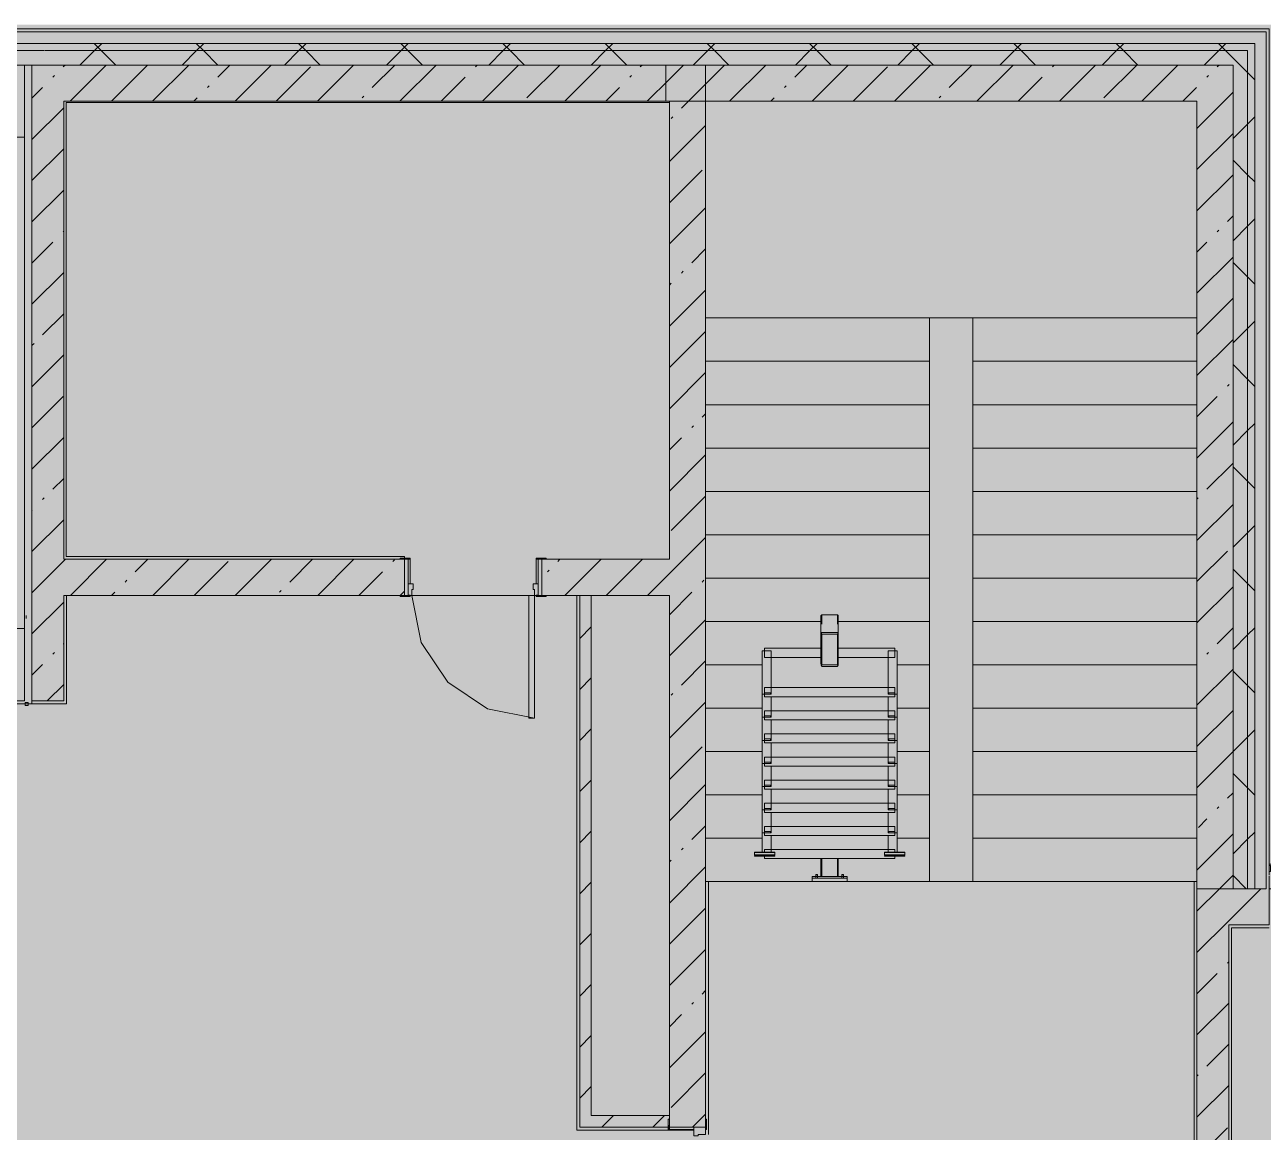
# Model space of a CAD drawing. Header units: millimetres. Extents: x -3817 to 677485, y -22715 to 103890.
# Drawn here: x 29601.9 to 29669.4, y 358.4 to 418.7 of the extents above; entities that cross this region are included whole.
import ezdxf

# ---------------------------------------------------------------- set-up
doc = ezdxf.new("R2010")
doc.units = ezdxf.units.MM
doc.layers.add('PDF _Геометрия', color=7, linetype='Continuous', true_color=0x1d1d1d)
doc.layers.add('PDF _Сплошная заливка', color=7, linetype='Continuous', true_color=0xffffff)

msp = doc.modelspace()

# ---------------------------------------------------------------- hatches: boundary and pattern name
at = {"layer": 'PDF _Сплошная заливка', "true_color": 0xd9d9d9, "transparency": 33554559}
for points in [[(29921.04, 201.109), (29921.04, 372.26), (29669.868, 372.325), (29669.868, 418.715), (29600.87, 418.715), (29600.87, 283.518), (29637.404, 283.518), (29637.404, 201.109), (29911.289, 201.109)], [(29668.506, 417.306), (29668.899, 417.306), (29668.899, 417.7), (29600.87, 417.7), (29600.87, 417.306), (29647.031, 417.306)], [(29667.718, 416.519), (29668.506, 416.519), (29668.506, 417.306), (29600.87, 417.306), (29600.87, 416.519), (29647.031, 416.519)], [(29637.011, 414.55), (29637.011, 416.519), (29602.288, 416.519), (29602.288, 414.55), (29617.669, 414.55)], [(29665.75, 414.55), (29665.75, 416.519), (29636.814, 416.519), (29636.814, 414.55), (29647.031, 414.55)], [(29665.75, 371.638), (29667.718, 371.638), (29667.718, 416.519), (29665.75, 416.519), (29665.75, 372.26)], [(29667.718, 371.638), (29668.506, 371.638), (29668.506, 416.519), (29667.718, 416.519), (29667.718, 372.26)], [(29602.988, 381.874), (29604.02, 381.874), (29604.02, 414.55), (29602.288, 414.55), (29602.288, 381.874)], [(29632.759, 358.647), (29632.759, 387.622), (29632.129, 387.622), (29632.129, 358.647), (29632.35, 358.647)]]:
    msp.add_hatch(color=254, dxfattribs=at).paths.add_polyline_path(points)
h = msp.add_hatch(color=254, dxfattribs=at)
h.paths.add_polyline_path([(29637.011, 339.12), (29638.979, 339.12), (29638.979, 347.23), (29637.011, 347.23), (29637.011, 345.911)], flags=0)
h.paths.add_polyline_path([(29637.011, 358.647), (29638.979, 358.647), (29638.979, 416.519), (29637.011, 416.519), (29637.011, 359.08)], flags=0)
h = msp.add_hatch(color=254, dxfattribs=at)
h.paths.add_polyline_path([(29632.35, 387.622), (29637.011, 387.622), (29637.011, 389.59), (29630.066, 389.59), (29630.066, 387.622), (29632.129, 387.622)], flags=0)
h.paths.add_polyline_path([(29617.669, 387.622), (29622.586, 387.622), (29622.586, 389.59), (29604.02, 389.59), (29604.02, 387.622)], flags=0)
at = {"layer": 'PDF _Сплошная заливка', "true_color": 0xcdcdcd, "transparency": 33554559}
h = msp.add_hatch(color=254, dxfattribs=at)
h.paths.add_polyline_path([(29629.672, 387.622), (29629.869, 387.622), (29629.869, 388.252), (29629.594, 388.252), (29629.672, 387.937)], flags=0)
h.paths.add_polyline_path([(29622.98, 387.622), (29623.059, 388.252), (29622.783, 388.252), (29622.783, 387.622)], flags=0)
at = {"layer": 'PDF _Сплошная заливка', "true_color": 0xd9d9d9, "transparency": 33554559}
h = msp.add_hatch(color=254, dxfattribs=at)
h.paths.add_polyline_path([(29726.929, 369.67), (29726.929, 371.638), (29695.67, 371.638), (29695.67, 369.67), (29720.436, 369.67)], flags=0)
h.paths.add_polyline_path([(29667.854, 369.67), (29669.687, 369.67), (29669.64, 371.638), (29667.482, 371.638), (29667.482, 369.67)], flags=0)
at = {"layer": 'PDF _Сплошная заливка', "true_color": 0xcdcdcd, "transparency": 33554559}
h = msp.add_hatch(color=254, dxfattribs=at)
h.paths.add_polyline_path([(29638.979, 347.23), (29638.979, 347.623), (29638.349, 347.702), (29638.349, 347.23)], flags=0)
h.paths.add_polyline_path([(29638.349, 358.174), (29638.586, 358.253), (29638.979, 358.253), (29638.979, 358.647), (29638.349, 358.647)], flags=0)

# ---------------------------------------------------------------- linework, layer by layer
at = {"layer": 'PDF _Геометрия', "color": 8, "lineweight": 9, "true_color": 0x737373}
for points in [[(29669.868, 372.977), (29669.687, 372.977), (29669.687, 372.898), (29669.765, 372.898), (29669.765, 372.583), (29669.687, 372.583), (29669.687, 372.382), (29669.687, 416.519), (29669.687, 418.33), (29669.687, 418.487), (29600.87, 418.487)], [(29668.899, 371.638), (29669.529, 371.638), (29669.529, 372.819), (29669.529, 372.843), (29669.529, 416.519), (29669.529, 417.7), (29669.529, 418.33), (29600.87, 418.33)], [(29668.506, 371.638), (29668.899, 371.638), (29668.899, 416.519), (29668.899, 417.306), (29668.899, 417.7), (29600.87, 417.7)], [(29604.908, 416.519), (29605.695, 417.306), (29606.089, 417.7)], [(29606.854, 416.519), (29606.067, 417.306), (29605.673, 417.7)], [(29610.475, 416.519), (29611.263, 417.306), (29611.656, 417.7)], [(29612.422, 416.519), (29611.634, 417.306), (29611.241, 417.7)], [(29616.043, 416.519), (29616.83, 417.306), (29617.224, 417.7)], [(29617.989, 416.519), (29617.202, 417.306), (29616.808, 417.7)], [(29621.61, 416.519), (29622.398, 417.306), (29622.791, 417.7)], [(29623.557, 416.519), (29622.77, 417.306), (29622.376, 417.7)], [(29627.178, 416.519), (29627.965, 417.306), (29628.359, 417.7)], [(29629.124, 416.519), (29628.337, 417.306), (29627.943, 417.7)], [(29632.745, 416.519), (29633.533, 417.306), (29633.927, 417.7)], [(29634.692, 416.519), (29633.905, 417.306), (29633.511, 417.7)], [(29638.313, 416.519), (29639.1, 417.306), (29639.494, 417.7)], [(29640.26, 416.519), (29639.472, 417.306), (29639.079, 417.7)], [(29643.881, 416.519), (29644.668, 417.306), (29645.062, 417.7)], [(29645.827, 416.519), (29645.04, 417.306), (29644.646, 417.7)], [(29649.448, 416.519), (29650.236, 417.306), (29650.629, 417.7)], [(29651.395, 416.519), (29650.607, 417.306), (29650.214, 417.7)], [(29655.016, 416.519), (29655.803, 417.306), (29656.197, 417.7)], [(29656.962, 416.519), (29656.175, 417.306), (29655.781, 417.7)], [(29660.583, 416.519), (29661.371, 417.306), (29661.764, 417.7)], [(29662.53, 416.519), (29661.743, 417.306), (29661.349, 417.7)], [(29666.151, 416.519), (29666.938, 417.306), (29667.332, 417.7)], [(29668.899, 415.717), (29668.506, 416.11), (29668.097, 416.519), (29667.31, 417.306), (29666.916, 417.7)], [(29602.964, 417.306), (29600.87, 417.306)], [(29665.75, 410.023), (29665.75, 414.55), (29665.75, 371.638), (29667.718, 371.638), (29667.718, 416.519), (29667.718, 371.638), (29668.506, 371.638), (29668.506, 416.519), (29668.506, 417.306), (29602.988, 417.306)], [(29600.87, 385.811), (29601.894, 385.811), (29601.894, 381.874), (29600.87, 381.874), (29601.894, 381.874), (29601.894, 412.582), (29600.87, 412.582), (29601.894, 412.582), (29601.894, 416.519), (29600.87, 416.519), (29667.718, 416.519), (29665.75, 416.519), (29636.814, 416.519), (29636.814, 414.55), (29665.75, 414.55), (29662.994, 414.55)], [(29638.979, 359.08), (29638.979, 416.519), (29637.011, 416.519), (29602.288, 416.519), (29602.288, 414.55), (29602.288, 381.874), (29604.02, 381.874), (29604.02, 387.622), (29622.35, 387.622)], [(29602.288, 412.897), (29602.288, 416.519)], [(29603.994, 416.414), (29604.098, 416.519)], [(29604.375, 414.55), (29606.343, 416.519)], [(29606.62, 414.55), (29608.588, 416.519)], [(29608.865, 414.55), (29610.833, 416.519)], [(29612.412, 415.853), (29613.078, 416.519)], [(29613.355, 414.55), (29615.323, 416.519)], [(29615.6, 414.55), (29617.464, 416.414)], [(29617.845, 414.55), (29619.813, 416.519)], [(29620.831, 415.291), (29622.058, 416.519)], [(29622.335, 414.55), (29624.303, 416.519)], [(29626.444, 416.414), (29626.537, 416.507)], [(29626.825, 414.55), (29628.793, 416.519)], [(29629.25, 414.73), (29631.038, 416.519)], [(29631.315, 414.55), (29633.283, 416.519)], [(29635.424, 416.414), (29635.528, 416.519)], [(29635.805, 414.55), (29637.011, 415.756), (29637.773, 416.519), (29636.814, 415.559)], [(29638.05, 414.55), (29640.018, 416.519)], [(29640.295, 414.55), (29642.263, 416.519)], [(29643.842, 415.853), (29644.508, 416.519)], [(29644.785, 414.55), (29646.753, 416.519)], [(29647.03, 414.55), (29648.893, 416.414)], [(29649.275, 414.55), (29651.243, 416.519)], [(29652.261, 415.291), (29653.488, 416.519)], [(29653.765, 414.55), (29655.733, 416.519)], [(29657.873, 416.414), (29657.967, 416.507)], [(29658.255, 414.55), (29660.223, 416.519)], [(29660.68, 414.73), (29662.468, 416.519)], [(29662.745, 414.55), (29664.713, 416.519)], [(29666.853, 416.414), (29666.958, 416.519)], [(29603.433, 415.853), (29603.526, 415.946)], [(29624.58, 414.55), (29625.882, 415.853)], [(29634.862, 415.853), (29634.956, 415.946)], [(29656.01, 414.55), (29657.312, 415.853)], [(29666.292, 415.853), (29666.385, 415.946)], [(29602.288, 414.708), (29602.871, 415.291)], [(29611.851, 415.291), (29611.945, 415.385)], [(29633.56, 414.55), (29634.301, 415.291)], [(29637.669, 414.169), (29638.979, 415.48)], [(29643.281, 415.291), (29643.374, 415.385)], [(29664.99, 414.55), (29665.731, 415.291)], [(29665.75, 413.066), (29667.718, 415.034)], [(29622.35, 389.59), (29604.02, 389.59), (29604.02, 414.55), (29637.011, 414.55), (29637.011, 389.59), (29630.302, 389.59)], [(29611.11, 414.55), (29611.29, 414.73)], [(29620.27, 414.73), (29620.363, 414.823)], [(29641.735, 414.55), (29638.979, 414.55), (29638.979, 402.74), (29651.183, 402.74), (29651.183, 400.377), (29651.183, 398.015), (29651.183, 395.653), (29651.183, 393.291), (29651.183, 390.929), (29651.183, 388.567), (29651.183, 386.205), (29651.183, 383.843), (29651.183, 381.48), (29651.183, 379.118), (29651.183, 376.756), (29651.183, 374.394), (29649.427, 374.394), (29651.183, 374.394), (29651.183, 372.032), (29646.689, 372.032), (29651.183, 372.032)], [(29638.979, 372.032), (29644.799, 372.032), (29638.979, 372.032), (29638.979, 374.394), (29638.979, 376.756), (29642.061, 376.756), (29638.979, 376.756), (29638.979, 379.118), (29638.979, 381.48), (29638.979, 383.843), (29638.979, 386.205), (29638.979, 388.567), (29638.979, 390.929), (29638.979, 393.291), (29638.979, 395.653), (29638.979, 398.015), (29638.979, 400.377), (29638.979, 402.74), (29651.183, 402.74), (29653.546, 402.74), (29665.75, 402.74), (29665.75, 414.55), (29638.979, 414.55)], [(29642.54, 414.55), (29642.72, 414.73)], [(29648.034, 414.55), (29644.097, 414.55)], [(29654.333, 414.55), (29650.396, 414.55)], [(29651.7, 414.73), (29651.793, 414.823)], [(29660.632, 414.55), (29656.695, 414.55)], [(29602.288, 412.463), (29604.02, 414.195)], [(29637.107, 413.608), (29637.201, 413.701)], [(29667.718, 412.518), (29668.506, 413.306), (29668.899, 413.7)], [(29637.011, 411.266), (29638.979, 413.235)], [(29665.75, 410.821), (29667.718, 412.789)], [(29602.31, 410.24), (29604.02, 411.95)], [(29668.899, 410.149), (29668.506, 410.543), (29667.718, 411.33)], [(29602.288, 406.598), (29602.288, 410.535)], [(29637.011, 409.021), (29638.791, 410.801)], [(29665.75, 408.576), (29667.718, 410.544)], [(29602.288, 407.973), (29604.02, 409.705)], [(29637.011, 406.776), (29638.979, 408.745)], [(29667.415, 407.995), (29667.718, 408.299)], [(29665.75, 403.724), (29665.75, 407.661)], [(29666.853, 407.434), (29666.947, 407.527)], [(29667.718, 406.951), (29668.506, 407.738), (29668.899, 408.132)], [(29602.288, 405.728), (29603.433, 406.873)], [(29603.994, 407.434), (29604.02, 407.46)], [(29665.75, 406.331), (29666.292, 406.873)], [(29638.23, 405.75), (29638.979, 406.5)], [(29665.75, 404.086), (29667.718, 406.054)], [(29668.899, 404.582), (29668.506, 404.975), (29667.718, 405.763)], [(29602.288, 403.483), (29604.02, 405.215)], [(29637.669, 405.189), (29637.762, 405.282)], [(29602.288, 400.299), (29602.288, 404.236)], [(29637.011, 404.531), (29637.107, 404.628)], [(29637.011, 402.286), (29638.979, 404.255)], [(29665.75, 401.841), (29667.718, 403.809)], [(29602.871, 401.821), (29604.02, 402.97)], [(29667.718, 401.383), (29668.506, 402.171), (29668.899, 402.564)], [(29637.011, 400.041), (29638.979, 402.01)], [(29665.75, 399.596), (29667.718, 401.564)], [(29602.288, 398.993), (29604.02, 400.725)], [(29602.31, 401.26), (29602.403, 401.354)], [(29665.75, 397.425), (29665.75, 401.362)], [(29668.899, 399.014), (29668.506, 399.408), (29667.718, 400.195)], [(29637.011, 397.796), (29638.979, 399.765)], [(29667.415, 399.015), (29667.508, 399.109)], [(29602.288, 396.748), (29603.994, 398.454)], [(29665.75, 397.351), (29666.853, 398.454)], [(29602.288, 394), (29602.288, 397.937)], [(29638.791, 397.331), (29638.979, 397.52)], [(29638.23, 396.77), (29638.323, 396.864)], [(29665.75, 395.106), (29667.718, 397.074)], [(29667.718, 395.816), (29668.506, 396.603), (29668.899, 396.997)], [(29602.288, 394.503), (29604.02, 396.235)], [(29637.011, 395.551), (29637.669, 396.209)], [(29637.011, 393.306), (29638.979, 395.275)], [(29665.75, 391.126), (29665.75, 395.063)], [(29666.292, 393.403), (29667.718, 394.829)], [(29603.433, 393.403), (29604.02, 393.99)], [(29668.899, 393.446), (29668.506, 393.84), (29667.718, 394.627)], [(29602.871, 392.842), (29602.965, 392.935)], [(29637.107, 391.158), (29638.979, 393.03)], [(29665.75, 392.861), (29665.824, 392.935)], [(29602.288, 392.258), (29602.31, 392.28)], [(29665.75, 390.616), (29667.718, 392.584)], [(29602.288, 390.013), (29604.02, 391.745)], [(29602.288, 387.701), (29602.288, 391.638)], [(29667.718, 390.248), (29668.506, 391.036), (29668.899, 391.429)], [(29635.816, 387.622), (29637.011, 388.816), (29638.979, 390.785)], [(29665.75, 388.371), (29667.415, 390.035)], [(29602.288, 387.768), (29604.02, 389.5), (29604.11, 389.59)], [(29604.387, 387.622), (29606.355, 389.59)], [(29607.922, 388.913), (29608.6, 389.59)], [(29608.877, 387.622), (29610.845, 389.59)], [(29611.122, 387.622), (29612.974, 389.474)], [(29613.367, 387.622), (29615.335, 389.59)], [(29616.341, 388.352), (29617.58, 389.59)], [(29617.857, 387.622), (29619.825, 389.59)], [(29621.954, 389.474), (29622.047, 389.567)], [(29622.586, 387.622), (29622.586, 389.59)], [(29630.066, 389.59), (29630.066, 387.622)], [(29630.934, 389.474), (29631.05, 389.59)], [(29631.326, 387.622), (29633.295, 389.59)], [(29633.571, 387.622), (29635.54, 389.59)], [(29620.102, 387.622), (29621.392, 388.913)], [(29630.372, 388.913), (29630.466, 389.006)], [(29665.75, 384.827), (29665.75, 388.764)], [(29668.899, 387.879), (29668.506, 388.273), (29667.718, 389.06)], [(29607.361, 388.352), (29607.455, 388.445)], [(29638.791, 388.352), (29638.884, 388.445)], [(29665.75, 386.126), (29667.718, 388.094)], [(29602.288, 385.523), (29604.02, 387.255)], [(29606.632, 387.622), (29606.8, 387.79)], [(29615.78, 387.79), (29615.873, 387.884)], [(29622.347, 387.622), (29622.586, 387.862)], [(29630.302, 387.622), (29632.129, 387.622)], [(29632.759, 387.622), (29632.129, 387.622), (29632.129, 358.647), (29632.759, 358.647), (29636.948, 358.647)], [(29637.011, 386.571), (29638.23, 387.79)], [(29645.342, 386.078), (29645.324, 386.08), (29645.307, 386.083), (29645.292, 386.089), (29645.281, 386.096), (29645.274, 386.105), (29645.271, 386.115), (29645.271, 386.524), (29645.274, 386.533), (29645.281, 386.542), (29645.292, 386.549), (29645.307, 386.555), (29645.324, 386.559), (29645.342, 386.56), (29646.145, 386.56), (29646.164, 386.559), (29646.181, 386.555), (29646.196, 386.549), (29646.207, 386.542), (29646.214, 386.533), (29646.216, 386.524), (29646.216, 386.115), (29646.214, 386.105), (29646.207, 386.096), (29646.196, 386.089), (29646.181, 386.083), (29646.164, 386.08), (29646.145, 386.078)], [(29601.973, 386.524), (29601.973, 386.366), (29601.973, 386.524)], [(29632.129, 385.281), (29632.759, 385.91)], [(29637.011, 384.326), (29638.979, 386.295)], [(29645.271, 386.524), (29645.271, 385.469), (29645.271, 383.893), (29645.273, 383.866), (29645.277, 383.84), (29645.283, 383.816), (29645.292, 383.795), (29645.303, 383.778), (29645.315, 383.765), (29645.328, 383.757), (29645.342, 383.754), (29646.145, 383.754), (29646.159, 383.757), (29646.173, 383.765), (29646.185, 383.778), (29646.196, 383.795), (29646.204, 383.816), (29646.211, 383.84), (29646.215, 383.866), (29646.216, 383.893), (29646.216, 385.469), (29646.216, 386.524)], [(29645.342, 386.536), (29645.336, 386.536), (29645.331, 386.534), (29645.326, 386.532), (29645.322, 386.53), (29645.32, 386.527), (29645.319, 386.524), (29645.319, 386.115), (29645.32, 386.111), (29645.322, 386.108), (29645.326, 386.106), (29645.331, 386.104), (29645.336, 386.103), (29645.342, 386.102)], [(29646.145, 386.102), (29646.152, 386.103), (29646.157, 386.104), (29646.162, 386.106), (29646.166, 386.108), (29646.168, 386.111), (29646.169, 386.115), (29646.169, 386.524), (29646.168, 386.527), (29646.166, 386.53), (29646.162, 386.532), (29646.157, 386.534), (29646.152, 386.536), (29646.145, 386.536)], [(29602.288, 381.717), (29602.288, 385.339)], [(29645.271, 384.855), (29645.271, 385.264), (29645.271, 384.742), (29642.201, 384.742), (29642.201, 384.246), (29645.271, 384.246), (29642.557, 384.246), (29642.557, 382.596), (29648.931, 382.596), (29648.931, 384.246), (29646.216, 384.246), (29649.287, 384.246), (29649.287, 384.742)], [(29645.271, 385.469), (29645.273, 385.496), (29645.277, 385.522), (29645.283, 385.546), (29645.292, 385.567), (29645.303, 385.584), (29645.315, 385.597), (29645.328, 385.605), (29645.342, 385.608), (29646.145, 385.608), (29646.159, 385.605), (29646.173, 385.597), (29646.185, 385.584), (29646.196, 385.567), (29646.204, 385.546), (29646.211, 385.522), (29646.215, 385.496), (29646.216, 385.469)], [(29645.342, 385.276), (29645.336, 385.276), (29645.331, 385.275), (29645.326, 385.273), (29645.322, 385.27), (29645.32, 385.267), (29645.319, 385.264), (29645.319, 384.855), (29645.32, 384.852), (29645.322, 384.849), (29645.326, 384.846), (29645.331, 384.844), (29645.336, 384.843), (29645.342, 384.843)], [(29645.324, 385.299), (29645.342, 385.3)], [(29646.145, 385.3), (29646.164, 385.299)], [(29646.145, 384.843), (29646.152, 384.843), (29646.157, 384.844), (29646.162, 384.846), (29646.166, 384.849), (29646.168, 384.852), (29646.169, 384.855), (29646.169, 385.264), (29646.168, 385.267), (29646.166, 385.27), (29646.162, 385.273), (29646.157, 385.275), (29646.152, 385.276), (29646.145, 385.276)], [(29646.216, 384.742), (29646.216, 385.264), (29646.216, 384.855)], [(29666.853, 384.984), (29667.718, 385.849)], [(29667.718, 384.681), (29668.506, 385.468), (29668.899, 385.862)], [(29603.994, 384.984), (29604.02, 385.01)], [(29642.061, 384.602), (29642.557, 384.602), (29642.557, 382.24), (29642.061, 382.24), (29642.061, 384.602), (29642.061, 382.24)], [(29642.201, 384.695), (29642.201, 384.602), (29642.108, 384.602)], [(29645.271, 384.742), (29642.201, 384.742)], [(29645.342, 384.819), (29645.324, 384.82)], [(29646.164, 384.82), (29646.145, 384.819)], [(29646.216, 384.742), (29649.287, 384.742), (29646.216, 384.742)], [(29649.427, 382.24), (29648.931, 382.24), (29648.931, 384.602), (29649.427, 384.602), (29649.427, 382.24), (29649.427, 384.602)], [(29649.38, 384.602), (29649.287, 384.602), (29649.287, 384.695)], [(29602.288, 383.278), (29602.871, 383.862)], [(29603.433, 384.423), (29603.526, 384.516)], [(29637.669, 382.739), (29638.979, 384.05)], [(29666.292, 384.423), (29666.385, 384.516)], [(29649.427, 380.98), (29648.931, 380.98), (29648.931, 382.1), (29648.931, 381.336), (29642.557, 381.336), (29642.557, 382.1), (29642.557, 380.98), (29642.061, 380.98), (29642.061, 383.342), (29642.061, 380.98)], [(29649.427, 383.342), (29649.427, 380.98), (29649.427, 383.342)], [(29665.75, 381.636), (29667.718, 383.604)], [(29668.899, 382.311), (29668.506, 382.705), (29667.718, 383.492)], [(29603.129, 381.874), (29604.02, 382.765)], [(29632.129, 382.497), (29632.759, 383.127)], [(29642.201, 382.1), (29642.201, 382.596), (29649.287, 382.596), (29649.287, 382.1), (29642.201, 382.1), (29649.287, 382.1)], [(29637.107, 382.178), (29637.201, 382.271)], [(29649.427, 379.72), (29648.931, 379.72), (29648.931, 380.84), (29648.931, 380.076), (29642.557, 380.076), (29642.557, 380.84), (29642.557, 379.72), (29642.061, 379.72), (29642.061, 382.083), (29642.061, 379.72)], [(29642.108, 382.24), (29642.201, 382.24), (29642.201, 382.147)], [(29649.287, 382.147), (29649.287, 382.24), (29649.38, 382.24)], [(29649.427, 382.083), (29649.427, 379.72), (29649.427, 382.083)], [(29665.75, 378.528), (29665.75, 382.465)], [(29637.011, 379.836), (29638.979, 381.805)], [(29642.201, 380.84), (29642.201, 381.336), (29649.287, 381.336), (29649.287, 380.84), (29642.201, 380.84), (29649.287, 380.84)], [(29665.75, 379.391), (29667.718, 381.359)], [(29649.427, 378.461), (29648.931, 378.461), (29648.931, 379.58), (29648.931, 378.817), (29642.557, 378.817), (29642.557, 379.58), (29642.557, 378.461), (29642.061, 378.461), (29642.061, 380.823), (29642.061, 378.461)], [(29642.108, 380.98), (29642.201, 380.98), (29642.201, 380.887)], [(29649.287, 380.887), (29649.287, 380.98), (29649.38, 380.98)], [(29649.427, 380.823), (29649.427, 378.461), (29649.427, 380.823)], [(29632.129, 379.713), (29632.759, 380.343)], [(29642.201, 379.58), (29642.201, 380.076), (29649.287, 380.076), (29649.287, 379.58), (29642.201, 379.58), (29649.287, 379.58)], [(29667.718, 379.113), (29668.506, 379.9), (29668.899, 380.294)], [(29637.011, 377.591), (29638.791, 379.372)], [(29649.427, 377.201), (29648.931, 377.201), (29648.931, 378.321), (29648.931, 377.557), (29642.557, 377.557), (29642.557, 378.321), (29642.557, 377.201), (29642.061, 377.201), (29642.061, 379.563), (29642.061, 377.201)], [(29642.108, 379.72), (29642.201, 379.72), (29642.201, 379.628)], [(29649.287, 379.628), (29649.287, 379.72), (29649.38, 379.72)], [(29649.427, 379.563), (29649.427, 377.201), (29649.427, 379.563)], [(29642.108, 378.461), (29642.201, 378.461), (29642.201, 378.368)], [(29642.201, 378.321), (29642.201, 378.817), (29649.287, 378.817), (29649.287, 378.321), (29642.201, 378.321), (29649.287, 378.321)], [(29649.287, 378.368), (29649.287, 378.461), (29649.38, 378.461)], [(29665.75, 377.146), (29667.718, 379.114)], [(29649.427, 375.941), (29648.931, 375.941), (29648.931, 377.061), (29648.931, 376.297), (29642.557, 376.297), (29642.557, 377.061), (29642.557, 375.941), (29642.061, 375.941), (29642.061, 378.303), (29642.061, 375.941)], [(29649.427, 378.303), (29649.427, 375.941), (29649.427, 378.303)], [(29668.899, 376.744), (29668.506, 377.137), (29667.718, 377.925)], [(29632.129, 376.929), (29632.759, 377.559)], [(29637.011, 375.346), (29638.979, 377.315)], [(29642.108, 377.201), (29642.201, 377.201), (29642.201, 377.108)], [(29642.201, 377.061), (29642.201, 377.557), (29649.287, 377.557), (29649.287, 377.061), (29642.201, 377.061), (29649.287, 377.061)], [(29649.287, 377.108), (29649.287, 377.201), (29649.38, 377.201)], [(29649.427, 374.681), (29648.931, 374.681), (29648.931, 375.801), (29648.931, 375.037), (29642.557, 375.037), (29642.557, 375.801), (29642.557, 374.681), (29642.061, 374.681), (29642.061, 377.043), (29642.061, 374.681)], [(29649.427, 377.043), (29649.427, 374.681), (29649.427, 377.043)], [(29667.415, 376.565), (29667.718, 376.869)], [(29642.061, 373.64), (29642.061, 375.784), (29642.061, 373.64)], [(29642.108, 375.941), (29642.201, 375.941), (29642.201, 375.848)], [(29642.201, 375.801), (29642.201, 376.297), (29649.287, 376.297), (29649.287, 375.801), (29642.201, 375.801), (29649.287, 375.801)], [(29649.287, 375.848), (29649.287, 375.941), (29649.38, 375.941)], [(29649.427, 375.784), (29649.427, 373.64), (29649.427, 375.784)], [(29665.75, 343.057), (29665.75, 343.687), (29665.75, 371.638), (29665.75, 376.166)], [(29666.853, 376.004), (29666.947, 376.098)], [(29665.829, 374.98), (29666.292, 375.443)], [(29632.129, 374.145), (29632.759, 374.775)], [(29638.23, 374.32), (29638.979, 375.07)], [(29642.108, 374.681), (29642.201, 374.681), (29642.201, 374.588)], [(29642.201, 374.541), (29642.201, 375.037), (29649.287, 375.037), (29649.287, 374.541), (29642.201, 374.541), (29649.287, 374.541)], [(29642.557, 373.64), (29642.557, 374.541), (29642.557, 373.777), (29648.931, 373.777), (29648.931, 374.541), (29648.931, 373.64)], [(29649.287, 374.588), (29649.287, 374.681), (29649.38, 374.681)], [(29665.75, 372.656), (29667.718, 374.624)], [(29667.718, 373.545), (29668.506, 374.333), (29668.899, 374.727)], [(29637.669, 373.759), (29637.762, 373.853)], [(29642.201, 373.64), (29642.201, 373.777), (29649.287, 373.777), (29649.287, 373.64)], [(29637.011, 373.101), (29637.107, 373.198)], [(29642.752, 373.613), (29642.752, 373.48), (29641.65, 373.48), (29641.65, 373.613)], [(29642.201, 373.329), (29642.201, 373.421), (29641.65, 373.421), (29641.65, 373.445), (29642.061, 373.445)], [(29642.557, 373.421), (29642.061, 373.421)], [(29642.108, 373.421), (29642.201, 373.421)], [(29642.201, 373.281), (29642.201, 373.48)], [(29649.287, 373.48), (29649.287, 373.281), (29642.201, 373.281), (29649.287, 373.281)], [(29645.271, 373.281), (29645.271, 372.3)], [(29645.319, 373.281), (29645.319, 372.3)], [(29646.169, 373.281), (29646.169, 372.3)], [(29646.216, 372.3), (29646.216, 373.281)], [(29649.838, 373.613), (29649.838, 373.48), (29648.736, 373.48), (29648.736, 373.613)], [(29649.427, 373.421), (29648.931, 373.421)], [(29649.427, 373.445), (29649.838, 373.445), (29649.838, 373.421), (29649.287, 373.421), (29649.287, 373.329)], [(29649.287, 373.421), (29649.38, 373.421)], [(29637.011, 370.856), (29638.979, 372.825)], [(29644.996, 372.41), (29644.997, 372.41), (29645.001, 372.41), (29645.007, 372.41), (29645.016, 372.41), (29645.025, 372.41), (29645.035, 372.41), (29645.045, 372.41), (29645.055, 372.41), (29645.063, 372.41), (29645.069, 372.41), (29645.073, 372.41), (29645.069, 372.41), (29645.063, 372.41), (29645.055, 372.41), (29645.045, 372.41), (29645.035, 372.41), (29645.025, 372.41), (29645.016, 372.41), (29645.007, 372.41), (29645.001, 372.41), (29644.997, 372.41), (29644.996, 372.41), (29644.996, 372.325)], [(29645.075, 372.41), (29645.073, 372.41), (29645.075, 372.41)], [(29645.075, 372.325), (29645.075, 372.41)], [(29646.413, 372.41), (29646.414, 372.41), (29646.418, 372.41), (29646.425, 372.41), (29646.433, 372.41), (29646.442, 372.41), (29646.453, 372.41), (29646.463, 372.41), (29646.472, 372.41), (29646.48, 372.41), (29646.487, 372.41), (29646.491, 372.41), (29646.487, 372.41), (29646.48, 372.41), (29646.472, 372.41), (29646.463, 372.41), (29646.453, 372.41), (29646.442, 372.41), (29646.433, 372.41), (29646.425, 372.41), (29646.418, 372.41), (29646.414, 372.41), (29646.413, 372.41), (29646.413, 372.325)], [(29646.492, 372.41), (29646.491, 372.41), (29646.492, 372.41)], [(29646.492, 372.325), (29646.492, 372.41)], [(29632.129, 371.362), (29632.759, 371.991)], [(29638.979, 343.687), (29638.979, 343.057), (29665.75, 343.057), (29665.75, 339.12), (29667.482, 339.12), (29667.482, 369.67), (29669.687, 369.67), (29669.687, 371.638), (29669.687, 372.325), (29669.687, 371.638), (29670.08, 371.638), (29670.08, 372.26), (29670.08, 371.638), (29674.891, 371.638)], [(29644.799, 372.127), (29644.799, 372.032), (29644.799, 372.3), (29646.689, 372.3), (29646.689, 372.032), (29646.689, 372.127)], [(29644.799, 372.221), (29646.689, 372.221)], [(29644.972, 372.331), (29644.974, 372.331), (29644.981, 372.331), (29644.991, 372.331), (29645.004, 372.331), (29645.019, 372.331), (29645.035, 372.331), (29645.052, 372.331), (29645.067, 372.331), (29645.08, 372.331), (29645.09, 372.331), (29645.096, 372.331), (29645.09, 372.331), (29645.08, 372.331), (29645.067, 372.331), (29645.052, 372.331), (29645.035, 372.331), (29645.019, 372.331), (29645.004, 372.331), (29644.991, 372.331), (29644.981, 372.331), (29644.974, 372.331), (29644.972, 372.331), (29644.972, 372.3)], [(29644.988, 372.221), (29644.988, 372.3)], [(29645.082, 372.221), (29645.082, 372.3)], [(29645.098, 372.331), (29645.096, 372.331), (29645.098, 372.331)], [(29645.098, 372.3), (29645.098, 372.331)], [(29646.145, 372.3), (29645.342, 372.3)], [(29646.39, 372.331), (29646.392, 372.331), (29646.398, 372.331), (29646.408, 372.331), (29646.421, 372.331), (29646.436, 372.331), (29646.453, 372.331), (29646.469, 372.331), (29646.484, 372.331), (29646.497, 372.331), (29646.507, 372.331), (29646.513, 372.331), (29646.507, 372.331), (29646.497, 372.331), (29646.484, 372.331), (29646.469, 372.331), (29646.453, 372.331), (29646.436, 372.331), (29646.421, 372.331), (29646.408, 372.331), (29646.398, 372.331), (29646.392, 372.331), (29646.39, 372.331), (29646.39, 372.3)], [(29646.405, 372.221), (29646.405, 372.3)], [(29646.5, 372.221), (29646.5, 372.3)], [(29646.516, 372.331), (29646.513, 372.331), (29646.516, 372.331)], [(29646.516, 372.3), (29646.516, 372.331)], [(29665.75, 370.411), (29666.977, 371.638), (29667.718, 372.379)], [(29668.437, 371.638), (29667.718, 372.357)], [(29665.75, 368.166), (29667.482, 369.898), (29669.222, 371.638)], [(29667.718, 371.638), (29667.482, 371.638), (29665.75, 371.638)], [(29637.011, 368.611), (29638.979, 370.58)], [(29632.129, 368.578), (29632.759, 369.208)], [(29637.011, 366.366), (29638.979, 368.335)], [(29665.75, 365.921), (29666.853, 367.024)], [(29667.415, 367.586), (29667.482, 367.653)], [(29632.129, 365.794), (29632.759, 366.424)], [(29638.791, 365.902), (29638.979, 366.09)], [(29638.23, 365.341), (29638.323, 365.434)], [(29665.75, 363.676), (29667.482, 365.408)], [(29637.011, 364.122), (29637.669, 364.779)], [(29632.129, 363.01), (29632.759, 363.64)], [(29637.011, 361.877), (29638.979, 363.845)], [(29666.292, 361.973), (29667.482, 363.163)], [(29637.107, 359.728), (29638.979, 361.6)], [(29665.75, 361.431), (29665.824, 361.505)], [(29665.75, 359.186), (29667.482, 360.918)], [(29632.129, 360.226), (29632.759, 360.856)], [(29633.333, 358.647), (29633.963, 359.277)], [(29636.117, 358.647), (29636.747, 359.277)], [(29637.011, 359.08), (29637.011, 359.277)], [(29638.271, 358.647), (29638.979, 359.355)], [(29637.011, 358.647), (29638.979, 358.647)], [(29665.75, 356.941), (29667.415, 358.606)]]:
    msp.add_lwpolyline(points, dxfattribs=at)
at = {"layer": 'PDF _Геометрия', "color": 9, "lineweight": 9, "true_color": 0xb7b7b7}
for points in [[(29602.288, 381.717), (29602.288, 416.519)], [(29638.979, 414.55), (29638.979, 372.032), (29644.799, 372.032), (29638.979, 372.032)], [(29622.901, 389.59), (29622.35, 389.59), (29622.35, 389.653), (29622.901, 389.653)], [(29622.783, 387.622), (29622.586, 387.622), (29622.586, 389.59), (29622.783, 389.59)], [(29622.901, 388.252), (29622.783, 388.252), (29622.783, 389.59), (29622.901, 389.59)], [(29630.066, 389.59), (29630.066, 387.622), (29629.869, 387.622), (29629.869, 389.59)], [(29622.783, 387.622), (29622.783, 388.252), (29623.059, 388.252), (29623.059, 387.937), (29622.98, 387.937), (29622.98, 387.622)], [(29622.901, 387.622), (29622.783, 387.622), (29622.783, 387.63), (29622.901, 387.63)], [(29629.357, 387.622), (29622.98, 387.622)], [(29629.869, 387.63), (29629.869, 387.622), (29629.751, 387.622), (29629.751, 387.63)], [(29636.948, 358.529), (29637.011, 358.529), (29637.011, 359.08), (29636.948, 359.08)], [(29638.979, 358.529), (29639.042, 358.529), (29639.042, 359.08), (29638.979, 359.08)], [(29637.011, 358.529), (29638.349, 358.529), (29638.349, 358.647), (29637.011, 358.647)], [(29638.979, 358.253), (29638.979, 358.647), (29638.349, 358.647), (29638.349, 358.174), (29638.586, 358.174), (29638.586, 358.253)]]:
    msp.add_lwpolyline(points, close=True, dxfattribs=at)
for points in [[(29622.586, 389.748), (29604.162, 389.748), (29604.162, 414.471), (29637.011, 414.471)], [(29630.302, 389.59), (29629.751, 389.59), (29629.751, 389.653), (29630.302, 389.653), (29630.302, 389.59), (29637.011, 389.59), (29637.011, 414.471), (29604.162, 414.471), (29604.162, 389.748), (29622.586, 389.748), (29622.586, 389.653)], [(29629.751, 388.252), (29629.751, 389.59)], [(29629.751, 389.59), (29629.869, 389.59)], [(29629.869, 389.59), (29629.869, 388.252)], [(29629.594, 388.252), (29629.869, 388.252)], [(29629.594, 387.937), (29629.594, 388.252)], [(29629.672, 387.937), (29629.594, 387.937)], [(29629.672, 387.622), (29629.672, 387.937)], [(29629.869, 388.252), (29629.751, 388.252)], [(29629.869, 388.252), (29629.869, 387.622)], [(29622.35, 387.622), (29622.35, 387.559), (29622.901, 387.559), (29622.901, 387.622), (29622.35, 387.622), (29604.177, 387.622), (29604.177, 381.717), (29600.87, 381.717), (29604.177, 381.717), (29604.177, 387.622)], [(29622.98, 387.622), (29623.489, 385.061), (29624.94, 382.89), (29627.111, 381.439), (29629.672, 380.929)], [(29629.357, 387.622), (29629.672, 387.622)], [(29629.357, 380.929), (29629.357, 387.622)], [(29629.869, 387.622), (29629.672, 387.622)], [(29629.672, 387.622), (29629.672, 380.929)], [(29638.349, 358.489), (29631.972, 358.489), (29631.972, 387.622), (29630.302, 387.622), (29630.302, 387.559), (29629.751, 387.559), (29629.751, 387.622), (29630.302, 387.622)], [(29631.972, 387.622), (29631.972, 358.489), (29637.011, 358.489)], [(29629.672, 380.929), (29629.357, 380.929)], [(29639.145, 372.032), (29644.799, 372.032)], [(29646.689, 372.032), (29665.592, 372.032), (29639.145, 372.032), (29639.145, 358.253)], [(29639.145, 347.623), (29639.145, 343.844), (29665.592, 343.844), (29665.592, 372.032)], [(29665.75, 372.032), (29646.689, 372.032), (29647.031, 372.032)], [(29669.687, 369.512), (29667.64, 369.512), (29667.64, 310.381)]]:
    msp.add_lwpolyline(points, dxfattribs=at)
at = {"layer": 'PDF _Геометрия', "color": 8, "lineweight": 9, "true_color": 0x737373}
for points in [[(29653.546, 400.377), (29653.546, 402.74), (29665.75, 402.74), (29665.75, 400.377), (29665.75, 398.015), (29665.75, 395.653), (29665.75, 393.291), (29665.75, 390.929), (29665.75, 388.567), (29665.75, 386.205), (29665.75, 383.843), (29665.75, 381.48), (29665.75, 379.118), (29665.75, 376.756), (29665.75, 374.394), (29665.75, 372.032), (29653.546, 372.032), (29653.546, 374.394), (29653.546, 376.756), (29653.546, 379.118), (29653.546, 381.48), (29653.546, 383.843), (29653.546, 386.205), (29653.546, 388.567), (29653.546, 390.929), (29653.546, 393.291), (29653.546, 395.653), (29653.546, 398.015), (29653.546, 400.377), (29665.75, 400.377)], [(29651.183, 400.377), (29638.979, 400.377)], [(29651.183, 398.015), (29638.979, 398.015)], [(29653.546, 398.015), (29665.75, 398.015)], [(29651.183, 395.653), (29638.979, 395.653)], [(29653.546, 395.653), (29665.75, 395.653)], [(29651.183, 393.291), (29638.979, 393.291)], [(29653.546, 393.291), (29665.75, 393.291)], [(29651.183, 390.929), (29638.979, 390.929)], [(29653.546, 390.929), (29665.75, 390.929)], [(29651.183, 388.567), (29638.979, 388.567)], [(29653.546, 388.567), (29665.75, 388.567)], [(29637.011, 387.622), (29637.011, 359.277), (29632.759, 359.277), (29632.759, 387.622)], [(29645.342, 386.205), (29638.979, 386.205)], [(29651.183, 386.205), (29646.145, 386.205)], [(29653.546, 386.205), (29665.75, 386.205)], [(29645.342, 385.515), (29645.338, 385.514), (29645.333, 385.511), (29645.329, 385.507), (29645.326, 385.501), (29645.323, 385.494), (29645.32, 385.486), (29645.319, 385.478), (29645.319, 385.469), (29645.319, 383.893), (29645.319, 383.884), (29645.32, 383.876), (29645.323, 383.867), (29645.326, 383.861), (29645.329, 383.855), (29645.333, 383.85), (29645.338, 383.848), (29645.342, 383.847), (29646.145, 383.847), (29646.15, 383.848), (29646.154, 383.85), (29646.159, 383.855), (29646.162, 383.861), (29646.165, 383.867), (29646.167, 383.876), (29646.169, 383.884), (29646.169, 383.893), (29646.169, 385.469), (29646.169, 385.478), (29646.167, 385.486), (29646.165, 385.494), (29646.162, 385.501), (29646.159, 385.507), (29646.154, 385.511), (29646.15, 385.514), (29646.145, 385.515)], [(29642.061, 383.843), (29638.979, 383.843)], [(29651.183, 383.843), (29649.427, 383.843)], [(29653.546, 383.843), (29665.75, 383.843)], [(29642.201, 382.24), (29642.201, 382.319), (29642.516, 382.319), (29642.516, 382.24)], [(29648.972, 382.24), (29648.972, 382.319), (29649.287, 382.319), (29649.287, 382.24)], [(29601.93, 381.63), (29602.088, 381.63), (29602.088, 381.788), (29601.93, 381.788)], [(29642.061, 381.48), (29638.979, 381.48)], [(29651.183, 381.48), (29649.427, 381.48)], [(29653.546, 381.48), (29665.75, 381.48)], [(29642.201, 380.98), (29642.201, 381.059), (29642.516, 381.059), (29642.516, 380.98)], [(29648.972, 380.98), (29648.972, 381.059), (29649.287, 381.059), (29649.287, 380.98)], [(29642.201, 379.72), (29642.201, 379.799), (29642.516, 379.799), (29642.516, 379.72)], [(29648.972, 379.72), (29648.972, 379.799), (29649.287, 379.799), (29649.287, 379.72)], [(29642.061, 379.118), (29638.979, 379.118)], [(29642.201, 378.461), (29642.201, 378.539), (29642.516, 378.539), (29642.516, 378.461)], [(29648.972, 378.461), (29648.972, 378.539), (29649.287, 378.539), (29649.287, 378.461)], [(29651.183, 379.118), (29649.427, 379.118)], [(29653.546, 379.118), (29665.75, 379.118)], [(29642.516, 377.201), (29642.516, 377.28), (29642.201, 377.28), (29642.201, 377.201)], [(29648.972, 377.28), (29648.972, 377.201), (29649.287, 377.201), (29649.287, 377.28)], [(29651.183, 376.756), (29649.427, 376.756)], [(29653.546, 376.756), (29665.75, 376.756)], [(29642.516, 375.941), (29642.516, 376.02), (29642.201, 376.02), (29642.201, 375.941)], [(29648.972, 376.02), (29648.972, 375.941), (29649.287, 375.941), (29649.287, 376.02)], [(29642.516, 374.681), (29642.516, 374.76), (29642.201, 374.76), (29642.201, 374.681)], [(29648.972, 374.76), (29648.972, 374.681), (29649.287, 374.681), (29649.287, 374.76)], [(29642.061, 374.394), (29638.979, 374.394)], [(29653.546, 374.394), (29665.75, 374.394)], [(29642.752, 373.613), (29642.752, 373.64), (29641.65, 373.64), (29641.65, 373.613)], [(29642.752, 373.421), (29642.752, 373.445), (29641.65, 373.445), (29641.65, 373.421)], [(29648.736, 373.64), (29648.736, 373.613), (29649.838, 373.613), (29649.838, 373.64)], [(29648.736, 373.421), (29649.838, 373.421), (29649.838, 373.445), (29648.736, 373.445)]]:
    msp.add_lwpolyline(points, close=True, dxfattribs=at)
at = {"layer": 'PDF _Сплошная заливка', "color": 254, "lineweight": 60, "true_color": 0xd9d9d9, "transparency": 33554559}
for points in [[(29668.899, 371.638), (29668.899, 417.306), (29668.506, 371.638), (29668.506, 417.306)], [(29667.482, 339.12), (29667.482, 371.638), (29665.75, 339.12), (29665.75, 371.638)], [(29632.759, 358.647), (29636.948, 358.647), (29632.759, 359.277), (29636.948, 359.277)]]:
    msp.add_solid(points, dxfattribs=at)
at = {"layer": 'PDF _Сплошная заливка', "color": 254, "lineweight": 60, "true_color": 0xcdcdcd, "transparency": 33554559}
for points in [[(29622.901, 389.59), (29622.901, 389.653), (29622.35, 389.59)], [(29622.901, 388.252), (29622.901, 389.59), (29622.783, 388.252), (29622.783, 389.59)], [(29630.302, 389.59), (29630.302, 389.653), (29629.751, 389.59)], [(29629.869, 388.252), (29629.869, 389.59), (29629.751, 388.252), (29629.751, 389.59)], [(29622.901, 387.559), (29622.901, 387.622), (29622.35, 387.559)], [(29629.672, 380.929), (29629.672, 387.622), (29629.357, 380.929), (29629.357, 387.622)], [(29630.302, 387.559), (29630.302, 387.622), (29629.751, 387.559)], [(29636.948, 358.529), (29637.011, 358.529), (29636.948, 359.08)], [(29638.979, 358.529), (29639.042, 358.529), (29638.979, 359.08)], [(29637.011, 358.529), (29638.349, 358.529), (29637.011, 358.647), (29638.349, 358.647)]]:
    msp.add_solid(points, dxfattribs=at)
at = {"layer": 'PDF _Сплошная заливка', "color": 254, "lineweight": 60, "true_color": 0xd7d7d7, "transparency": 33554559}
for points in [[(29622.783, 387.622), (29622.783, 389.59), (29622.586, 387.622), (29622.586, 389.59)], [(29630.066, 387.622), (29630.066, 389.59), (29629.869, 387.622), (29629.869, 389.59)]]:
    msp.add_solid(points, dxfattribs=at)

doc.saveas('drawing.dxf')
